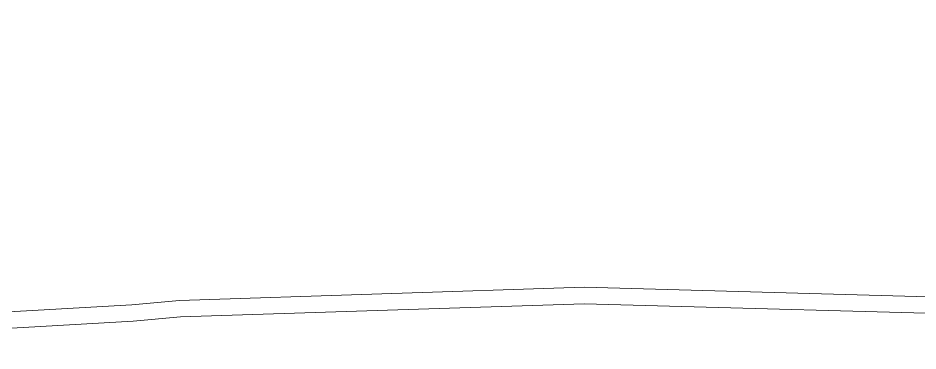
# Model space of a CAD drawing. Header units: inches. Extents: x 27644242 to 29005101, y -955243 to 216979.
# Drawn here: x 28747994 to 28760592, y -201733 to -197066 of the extents above; entities that cross this region are included whole.
import ezdxf

# ---------------------------------------------------------------- set-up
doc = ezdxf.new("R2010")
doc.units = ezdxf.units.IN
doc.header["$MEASUREMENT"] = 0
doc.layers.add('RVA Site Boundary', color=17, linetype='Continuous', lineweight=15)

msp = doc.modelspace()

# ---------------------------------------------------------------- linework, layer by layer
at = {"layer": 'RVA Site Boundary', "color": 5, "ltscale": 500}
for points in [[(28790878.1, -170621.6), (28793349.5, -180389.2), (28793435.1, -180753.6), (28793041.3, -180834.9), (28789472.8, -181570.6), (28786429.7, -182317.8), (28779951.2, -184034.4), (28776603.4, -184999.3), (28773784, -185743.3), (28775090.3, -191193.4), (28777208.4, -199902.1), (28777553.9, -201218.4), (28777564.3, -201272.6), (28777427, -201247.2), (28777067.6, -201180.8), (28769049.4, -199234.4), (28764436, -200713.9), (28762589.1, -201196.2), (28762074.2, -201242), (28755917.6, -201069.8), (28750270.6, -201255.8), (28749606.4, -201316.4), (28742304.8, -201733.2)], [(28742984.1, -170733.9), (28767243.5, -170752.9), (28790698.8, -170850.9), (28793126.1, -180443.7), (28793157.2, -180576.2), (28792994.8, -180609.7), (28789422.2, -181346.3), (28786372.8, -182094.9), (28779889.8, -183812.7), (28776542.2, -184777.6), (28773507.9, -185578.2), (28774866.7, -191247.4), (28776985.4, -199958.5), (28777253.8, -200981.3), (28777115.6, -200955.8), (28769040.8, -198995.6), (28764371.8, -200493), (28762549.6, -200968.8), (28762067.2, -201011.7), (28755917.1, -200839.7), (28750256.3, -201026.2), (28749589.4, -201086.9), (28742287.8, -201503.8)]]:
    msp.add_lwpolyline(points, dxfattribs=at)
at = {"layer": 'RVA Site Boundary', "ltscale": 500}
msp.add_lwpolyline([(28777067.6, -201180.8), (28769049.4, -199234.4), (28764436, -200713.9), (28762589.1, -201196.2), (28762074.2, -201242), (28755917.6, -201069.8), (28750270.6, -201255.8), (28749606.4, -201316.4), (28742304.8, -201733.2)], dxfattribs=at)
msp.add_lwpolyline([(28777067.6, -201180.8), (28769049.4, -199234.4), (28764436, -200713.9), (28762589.1, -201196.2), (28762074.2, -201242), (28755917.6, -201069.8), (28750270.6, -201255.8), (28749606.4, -201316.4), (28742304.8, -201733.2)], dxfattribs=at)

doc.saveas('drawing.dxf')
